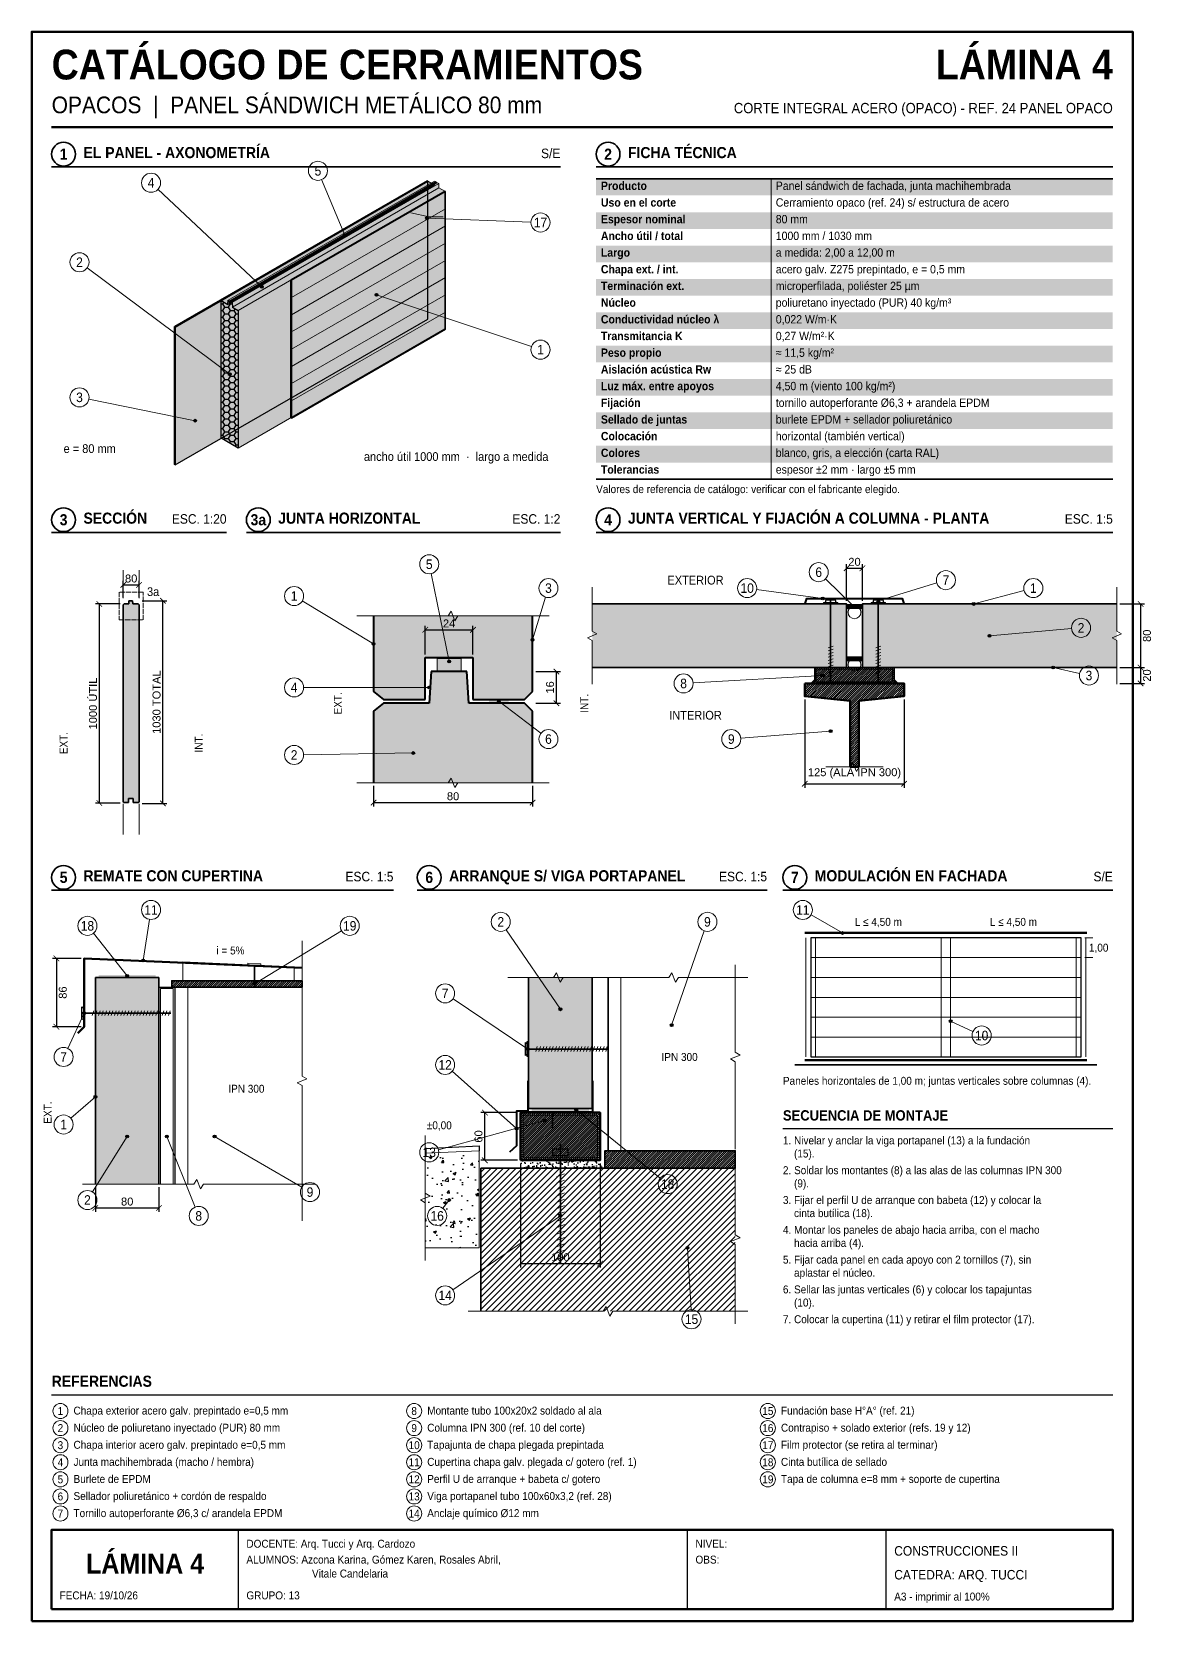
# Model space of a CAD drawing. Header units: millimetres. Extents: x 10 to 292, y 10 to 410.
import ezdxf
from ezdxf.enums import TextEntityAlignment as Align

# ---------------------------------------------------------------- set-up
doc = ezdxf.new("R2010")
doc.units = ezdxf.units.MM
doc.linetypes.add('DASHED', pattern=[1.524, 1.27, -0.254])
for name, color, linetype in [('0-MARCO', 7, 'Continuous'), ('1-ACERO', 7, 'Continuous'), ('1-CHAPA', 7, 'Continuous'), ('1-CONTORNO', 7, 'Continuous'), ('1-HORMIGON', 8, 'Continuous'), ('1-NUCLEO-PUR', 8, 'Continuous'), ('1-OCULTAR', 7, 'Continuous'), ('1-SELLADOS', 250, 'Continuous'), ('1-TORNILLERIA', 7, 'Continuous'), ('1-VISTA', 8, 'Continuous'), ('2-COTAS', 7, 'Continuous'), ('3-REFERENCIAS', 7, 'Continuous'), ('3-TABLAS', 7, 'Continuous'), ('3-TEXTOS', 7, 'Continuous'), ('3-TITULOS', 7, 'Continuous')]:
    doc.layers.add(name, color=color, linetype=linetype)
doc.styles.add('ARIAL', font='arial.ttf')
doc.styles.add('ARIAL-NEGRITA', font='arialbd.ttf')
doc.dimstyles.new('CATALOGO', dxfattribs={"dimtxt": 2, "dimasz": 1.4, "dimexe": 1, "dimexo": 0.8, "dimgap": 0.6, "dimtad": 1, "dimdec": 0, "dimtxsty": 'ARIAL', "dimblk": 'ARCHTICK', "dimcen": 2.5, "dimclrd": 7, "dimclre": 7, "dimclrt": 7, "dimazin": 3, "dimtfac": 1, "dimtmove": 0, "dimatfit": 3})

# ---------------------------------------------------------------- blocks, each defined once
blk = doc.blocks.new('_ARCHTICK')
at = {"color": 0, "linetype": 'BYBLOCK', "const_width": 0.15}
blk.add_lwpolyline([(-0.5, -0.5), (0.5, 0.5)], dxfattribs=at)

msp = doc.modelspace()

# ---------------------------------------------------------------- hatches: boundary and pattern name
at = {"layer": '1-ACERO'}
h = msp.add_hatch(dxfattribs=at)
h.set_pattern_fill('ANSI31', scale=0.12)
h.paths.add_polyline_path([(207, 250), (227, 250), (227, 246), (207, 246)])
h = msp.add_hatch(dxfattribs=at)
h.set_pattern_fill('ANSI31', scale=0.12)
h.paths.add_polyline_path([(204.5, 246), (229.5, 246), (229.5, 242.76), (218.08, 241.6), (218.08, 225), (215.92, 225), (215.92, 241.6), (204.5, 242.76)])
h = msp.add_hatch(color=7, dxfattribs=at)
h.dxf.hatch_style = 1
h.paths.add_polyline_path([(207, 246), (205.8, 246), (207, 247.2)])
h = msp.add_hatch(color=7, dxfattribs=at)
h.dxf.hatch_style = 1
h.paths.add_polyline_path([(227, 246), (228.2, 246), (227, 247.2)])
h = msp.add_hatch(dxfattribs=at)
h.set_pattern_fill('ANSI31', scale=0.12)
h.paths.add_polyline_path([(45.2, 169.6), (78, 169.6), (78, 171.2), (45.2, 171.2)])
h = msp.add_hatch(dxfattribs=at)
h.set_pattern_fill('ANSI31', scale=0.12)
h.paths.add_polyline_path([(133, 126), (153, 126), (153, 138), (133, 138)])
h = msp.add_hatch(dxfattribs=at)
h.set_pattern_fill('ANSI31', scale=0.12)
h.paths.add_polyline_path([(154.2, 124), (187, 124), (187, 128.4), (154.2, 128.4)])
at = {"layer": '1-HORMIGON'}
h = msp.add_hatch(dxfattribs=at)
h.set_pattern_fill('AR-CONC', color=8, scale=0.04)
h.paths.add_polyline_path([(109, 104), (122.6, 104), (122.6, 128.4), (109, 127.8)])
h = msp.add_hatch(dxfattribs=at)
h.set_pattern_fill('ANSI31', color=8, scale=0.35)
h.paths.add_polyline_path([(123, 124), (187, 124), (187, 88), (123, 88)])
h = msp.add_hatch(dxfattribs=at)
h.set_pattern_fill('AR-SAND', color=8, scale=0.03)
h.paths.add_polyline_path([(132.6, 124), (153.4, 124), (153.4, 126), (132.6, 126)])
at = {"layer": '1-NUCLEO-PUR'}
h = msp.add_hatch(dxfattribs=at)
h.set_pattern_fill('HONEY', color=8, scale=0.3)
h.paths.add_polyline_path([(61.929, 305.233), (57.657, 307.7), (57.657, 342.367), (59.331, 341.4), (59.389, 342.433), (60.428, 341.833), (60.486, 340.733), (61.929, 339.9)])
h = msp.add_hatch(dxfattribs=at)
h.set_pattern_fill('HONEY', color=8, scale=0.16)
h.paths.add_polyline_path([(33, 216.2), (33.25, 216), (34.3, 216), (34.3, 217.05), (35.5, 217.05), (35.5, 216), (36.8, 216), (37, 216.2), (37, 265.8), (36.8, 266), (35.4, 266), (35.35, 266.8), (34.45, 266.8), (34.4, 266), (33.25, 266), (33, 265.8)])
h = msp.add_hatch(dxfattribs=at)
h.set_pattern_fill('HONEY', color=8, scale=0.11)
h.paths.add_polyline_path([(151, 266), (215, 266), (215, 250), (151, 250)])
h = msp.add_hatch(dxfattribs=at)
h.set_pattern_fill('HONEY', color=8, scale=0.11)
h.paths.add_polyline_path([(219, 266), (283, 266), (283, 250), (219, 250)])
h = msp.add_hatch(dxfattribs=at)
h.set_pattern_fill('HONEY', color=8, scale=0.13)
h.paths.add_polyline_path([(96, 244), (98.5, 242), (109, 242), (109, 252.5), (121, 252.5), (121, 242), (134, 242), (136, 244), (136, 263), (96, 263)])
h = msp.add_hatch(dxfattribs=at)
h.set_pattern_fill('HONEY', color=8, scale=0.13)
h.paths.add_polyline_path([(96, 221), (136, 221), (136, 239), (134, 241), (120, 241), (119.5, 249), (110.5, 249), (110, 241), (98.5, 241), (96, 239)])
h = msp.add_hatch(dxfattribs=at)
h.set_pattern_fill('HONEY', color=8, scale=0.11)
h.paths.add_polyline_path([(26, 120), (42, 120), (42, 172), (26, 172)])
h = msp.add_hatch(dxfattribs=at)
h.set_pattern_fill('HONEY', color=8, scale=0.11)
h.paths.add_polyline_path([(135, 139), (151, 139), (151, 172), (135, 172)])
at = {"layer": '1-OCULTAR', "true_color": 0xffffff}
h = msp.add_hatch(color=7, dxfattribs=at)
h.dxf.hatch_style = 1
h.paths.add_polyline_path([(45.936, 335.8), (46.11, 335.7), (109.618, 372.367), (109.445, 372.467)])
h = msp.add_hatch(color=7, dxfattribs=at)
h.dxf.hatch_style = 1
h.paths.add_polyline_path([(46.11, 335.7), (46.11, 301.033), (109.618, 337.7), (109.618, 372.367)])
at = {"layer": '1-OCULTAR', "true_color": 0xfafafa}
h = msp.add_hatch(color=7, dxfattribs=at)
h.dxf.hatch_style = 1
h.paths.add_polyline_path([(57.657, 342.367), (59.331, 341.4), (111.292, 371.4), (109.618, 372.367)])
h = msp.add_hatch(color=7, dxfattribs=at)
h.dxf.hatch_style = 1
h.paths.add_polyline_path([(59.389, 342.433), (60.428, 341.833), (112.389, 371.833), (111.35, 372.433)])
h = msp.add_hatch(color=7, dxfattribs=at)
h.dxf.hatch_style = 1
h.paths.add_polyline_path([(60.428, 341.833), (60.486, 340.733), (112.447, 370.733), (112.389, 371.833)])
h = msp.add_hatch(color=7, dxfattribs=at)
h.dxf.hatch_style = 1
h.paths.add_polyline_path([(60.486, 340.733), (61.929, 339.9), (113.89, 369.9), (112.447, 370.733)])
h = msp.add_hatch(color=7, dxfattribs=at)
h.dxf.hatch_style = 1
h.paths.add_polyline_path([(61.929, 339.9), (61.929, 305.233), (113.89, 335.233), (113.89, 369.9)])
at = {"layer": '1-OCULTAR', "true_color": 0xe1e1e1}
h = msp.add_hatch(color=7, dxfattribs=at)
h.dxf.hatch_style = 1
h.paths.add_polyline_path([(75.208, 347.567), (75.381, 347.467), (114.064, 369.8), (113.89, 369.9)])
h = msp.add_hatch(color=7, dxfattribs=at)
h.dxf.hatch_style = 1
h.paths.add_polyline_path([(75.381, 347.467), (75.381, 312.8), (114.064, 335.133), (114.064, 369.8)])
h = msp.add_hatch(color=7, dxfattribs=at)
h.dxf.hatch_style = 1
h.paths.add_polyline_path([(75.381, 312.8), (75.208, 312.9), (75.208, 347.567), (75.381, 347.467)])
at = {"layer": '1-OCULTAR', "true_color": 0xfafafa}
h = msp.add_hatch(color=7, dxfattribs=at)
h.dxf.hatch_style = 1
h.paths.add_polyline_path([(61.929, 305.233), (57.657, 307.7), (57.657, 342.367), (59.331, 341.4), (59.389, 342.433), (60.428, 341.833), (60.486, 340.733), (61.929, 339.9)])
at = {"layer": '1-OCULTAR', "true_color": 0xffffff}
h = msp.add_hatch(color=7, dxfattribs=at)
h.dxf.hatch_style = 1
h.paths.add_polyline_path([(46.11, 301.033), (45.936, 301.133), (45.936, 335.8), (46.11, 335.7)])
h = msp.add_hatch(color=7, dxfattribs=at)
h.dxf.hatch_style = 1
h.paths.add_polyline_path([(207.4, 249.6), (226.6, 249.6), (226.6, 246.4), (207.4, 246.4)])
h = msp.add_hatch(color=7, dxfattribs=at)
h.dxf.hatch_style = 1
h.paths.add_polyline_path([(133.64, 126.64), (152.36, 126.64), (152.36, 137.36), (133.64, 137.36)])
at = {"layer": '1-SELLADOS'}
h = msp.add_hatch(color=250, dxfattribs=at)
h.dxf.hatch_style = 1
h.paths.add_polyline_path([(215, 266), (219, 266), (219, 264.74), (215, 264.74)])
h = msp.add_hatch(color=250, dxfattribs=at)
h.dxf.hatch_style = 1
h.paths.add_polyline_path([(112, 249), (118, 249), (118, 252.25), (112, 252.25)])
h = msp.add_hatch(color=250, dxfattribs=at)
h.dxf.hatch_style = 1
h.paths.add_polyline_path([(215, 252.8), (219, 252.8), (219, 251.54), (215, 251.54)])
h = msp.add_hatch(color=250, dxfattribs=at)
h.dxf.hatch_style = 1
h.paths.add_polyline_path([(125, 241), (130, 241), (130, 242), (125, 242)])
h = msp.add_hatch(color=250, dxfattribs=at)
h.dxf.hatch_style = 1
h.paths.add_polyline_path([(26.8, 172), (41.2, 172), (41.2, 172.6), (26.8, 172.6)])
h = msp.add_hatch(color=250, dxfattribs=at)
h.dxf.hatch_style = 1
h.paths.add_polyline_path([(135.8, 138.4), (150.2, 138.4), (150.2, 139), (135.8, 139)])
at = {"layer": '3-REFERENCIAS'}
h = msp.add_hatch(color=256, dxfattribs=at)
h.dxf.hatch_style = 1
edge = h.paths.add_edge_path()
edge.add_arc((109.445, 363.133), 0.35, 0, 360)
h = msp.add_hatch(color=256, dxfattribs=at)
h.dxf.hatch_style = 1
edge = h.paths.add_edge_path()
edge.add_arc((88.776, 358.8), 0.35, 0, 360)
h = msp.add_hatch(color=256, dxfattribs=at)
h.dxf.hatch_style = 1
edge = h.paths.add_edge_path()
edge.add_arc((67.876, 345.8), 0.35, 0, 360)
h = msp.add_hatch(color=256, dxfattribs=at)
h.dxf.hatch_style = 1
edge = h.paths.add_edge_path()
edge.add_arc((96.743, 343.8), 0.35, 0, 360)
h = msp.add_hatch(color=256, dxfattribs=at)
h.dxf.hatch_style = 1
edge = h.paths.add_edge_path()
edge.add_arc((59.793, 323.8), 0.35, 0, 360)
h = msp.add_hatch(color=256, dxfattribs=at)
h.dxf.hatch_style = 1
edge = h.paths.add_edge_path()
edge.add_arc((51.132, 312.133), 0.35, 0, 360)
h = msp.add_hatch(color=256, dxfattribs=at)
h.dxf.hatch_style = 1
edge = h.paths.add_edge_path()
edge.add_arc((209, 267.4), 0.35, 0, 360)
h = msp.add_hatch(color=256, dxfattribs=at)
h.dxf.hatch_style = 1
edge = h.paths.add_edge_path()
edge.add_arc((217, 265.2), 0.35, 0, 360)
h = msp.add_hatch(color=256, dxfattribs=at)
h.dxf.hatch_style = 1
edge = h.paths.add_edge_path()
edge.add_arc((223, 266.8), 0.35, 0, 360)
h = msp.add_hatch(color=256, dxfattribs=at)
h.dxf.hatch_style = 1
edge = h.paths.add_edge_path()
edge.add_arc((247, 266), 0.35, 0, 360)
h = msp.add_hatch(color=256, dxfattribs=at)
h.dxf.hatch_style = 1
edge = h.paths.add_edge_path()
edge.add_arc((96, 256), 0.35, 0, 360)
h = msp.add_hatch(color=256, dxfattribs=at)
h.dxf.hatch_style = 1
edge = h.paths.add_edge_path()
edge.add_arc((136, 257), 0.35, 0, 360)
h = msp.add_hatch(color=256, dxfattribs=at)
h.dxf.hatch_style = 1
edge = h.paths.add_edge_path()
edge.add_arc((251, 258), 0.35, 0, 360)
h = msp.add_hatch(color=256, dxfattribs=at)
h.dxf.hatch_style = 1
edge = h.paths.add_edge_path()
edge.add_arc((115, 251.5), 0.35, 0, 360)
h = msp.add_hatch(color=256, dxfattribs=at)
h.dxf.hatch_style = 1
edge = h.paths.add_edge_path()
edge.add_arc((209, 248), 0.35, 0, 360)
h = msp.add_hatch(color=256, dxfattribs=at)
h.dxf.hatch_style = 1
edge = h.paths.add_edge_path()
edge.add_arc((267, 250), 0.35, 0, 360)
h = msp.add_hatch(color=256, dxfattribs=at)
h.dxf.hatch_style = 1
edge = h.paths.add_edge_path()
edge.add_arc((110, 245), 0.35, 0, 360)
h = msp.add_hatch(color=256, dxfattribs=at)
h.dxf.hatch_style = 1
edge = h.paths.add_edge_path()
edge.add_arc((127.5, 241.5), 0.35, 0, 360)
h = msp.add_hatch(color=256, dxfattribs=at)
h.dxf.hatch_style = 1
edge = h.paths.add_edge_path()
edge.add_arc((211, 234), 0.35, 0, 360)
h = msp.add_hatch(color=256, dxfattribs=at)
h.dxf.hatch_style = 1
edge = h.paths.add_edge_path()
edge.add_arc((106, 228.5), 0.35, 0, 360)
h = msp.add_hatch(color=256, dxfattribs=at)
h.dxf.hatch_style = 1
edge = h.paths.add_edge_path()
edge.add_arc((214, 183.2), 0.35, 0, 360)
h = msp.add_hatch(color=256, dxfattribs=at)
h.dxf.hatch_style = 1
edge = h.paths.add_edge_path()
edge.add_arc((38, 176.3), 0.35, 0, 360)
h = msp.add_hatch(color=256, dxfattribs=at)
h.dxf.hatch_style = 1
edge = h.paths.add_edge_path()
edge.add_arc((34, 172.4), 0.35, 0, 360)
h = msp.add_hatch(color=256, dxfattribs=at)
h.dxf.hatch_style = 1
edge = h.paths.add_edge_path()
edge.add_arc((66, 170.4), 0.35, 0, 360)
h = msp.add_hatch(color=256, dxfattribs=at)
h.dxf.hatch_style = 1
edge = h.paths.add_edge_path()
edge.add_arc((143, 164), 0.35, 0, 360)
h = msp.add_hatch(color=256, dxfattribs=at)
h.dxf.hatch_style = 1
edge = h.paths.add_edge_path()
edge.add_arc((23.2, 163), 0.35, 0, 360)
h = msp.add_hatch(color=256, dxfattribs=at)
h.dxf.hatch_style = 1
edge = h.paths.add_edge_path()
edge.add_arc((171, 160), 0.35, 0, 360)
h = msp.add_hatch(color=256, dxfattribs=at)
h.dxf.hatch_style = 1
edge = h.paths.add_edge_path()
edge.add_arc((241.2, 161), 0.35, 0, 360)
h = msp.add_hatch(color=256, dxfattribs=at)
h.dxf.hatch_style = 1
edge = h.paths.add_edge_path()
edge.add_arc((134.8, 154), 0.35, 0, 360)
h = msp.add_hatch(color=256, dxfattribs=at)
h.dxf.hatch_style = 1
edge = h.paths.add_edge_path()
edge.add_arc((26, 142), 0.35, 0, 360)
h = msp.add_hatch(color=256, dxfattribs=at)
h.dxf.hatch_style = 1
edge = h.paths.add_edge_path()
edge.add_arc((139, 136), 0.35, 0, 360)
h = msp.add_hatch(color=256, dxfattribs=at)
h.dxf.hatch_style = 1
edge = h.paths.add_edge_path()
edge.add_arc((147, 138.7), 0.35, 0, 360)
h = msp.add_hatch(color=256, dxfattribs=at)
h.dxf.hatch_style = 1
edge = h.paths.add_edge_path()
edge.add_arc((34, 132), 0.35, 0, 360)
h = msp.add_hatch(color=256, dxfattribs=at)
h.dxf.hatch_style = 1
edge = h.paths.add_edge_path()
edge.add_arc((44, 132), 0.35, 0, 360)
h = msp.add_hatch(color=256, dxfattribs=at)
h.dxf.hatch_style = 1
edge = h.paths.add_edge_path()
edge.add_arc((56, 132), 0.35, 0, 360)
h = msp.add_hatch(color=256, dxfattribs=at)
h.dxf.hatch_style = 1
edge = h.paths.add_edge_path()
edge.add_arc((132, 134), 0.35, 0, 360)
h = msp.add_hatch(color=256, dxfattribs=at)
h.dxf.hatch_style = 1
edge = h.paths.add_edge_path()
edge.add_arc((115, 116), 0.35, 0, 360)
h = msp.add_hatch(color=256, dxfattribs=at)
h.dxf.hatch_style = 1
edge = h.paths.add_edge_path()
edge.add_arc((143, 112), 0.35, 0, 360)
h = msp.add_hatch(color=256, dxfattribs=at)
h.dxf.hatch_style = 1
edge = h.paths.add_edge_path()
edge.add_arc((175, 104), 0.35, 0, 360)
at = {"layer": '3-TABLAS', "true_color": 0xeeeeee}
h = msp.add_hatch(color=254, dxfattribs=at)
h.dxf.hatch_style = 1
h.paths.add_polyline_path([(152, 368.8), (282, 368.8), (282, 373), (152, 373)])
h = msp.add_hatch(color=254, dxfattribs=at)
h.dxf.hatch_style = 1
h.paths.add_polyline_path([(152, 360.4), (282, 360.4), (282, 364.6), (152, 364.6)])
h = msp.add_hatch(color=254, dxfattribs=at)
h.dxf.hatch_style = 1
h.paths.add_polyline_path([(152, 352), (282, 352), (282, 356.2), (152, 356.2)])
h = msp.add_hatch(color=254, dxfattribs=at)
h.dxf.hatch_style = 1
h.paths.add_polyline_path([(152, 343.6), (282, 343.6), (282, 347.8), (152, 347.8)])
h = msp.add_hatch(color=254, dxfattribs=at)
h.dxf.hatch_style = 1
h.paths.add_polyline_path([(152, 335.2), (282, 335.2), (282, 339.4), (152, 339.4)])
h = msp.add_hatch(color=254, dxfattribs=at)
h.dxf.hatch_style = 1
h.paths.add_polyline_path([(152, 326.8), (282, 326.8), (282, 331), (152, 331)])
h = msp.add_hatch(color=254, dxfattribs=at)
h.dxf.hatch_style = 1
h.paths.add_polyline_path([(152, 318.4), (282, 318.4), (282, 322.6), (152, 322.6)])
h = msp.add_hatch(color=254, dxfattribs=at)
h.dxf.hatch_style = 1
h.paths.add_polyline_path([(152, 310), (282, 310), (282, 314.2), (152, 314.2)])
h = msp.add_hatch(color=254, dxfattribs=at)
h.dxf.hatch_style = 1
h.paths.add_polyline_path([(152, 301.6), (282, 301.6), (282, 305.8), (152, 305.8)])

# ---------------------------------------------------------------- linework, layer by layer
at = {"layer": '0-MARCO', "lineweight": 50}
for points in [[(10, 10), (287, 10), (287, 410), (10, 410)], [(15, 13), (282, 13), (282, 33), (15, 33)]]:
    msp.add_lwpolyline(points, close=True, dxfattribs=at)
at = {"layer": '0-MARCO', "lineweight": 25}
for points in [[(62, 13), (62, 33)], [(175, 13), (175, 33)], [(225, 13), (225, 33)]]:
    msp.add_lwpolyline(points, dxfattribs=at)
at = {"layer": '1-ACERO', "lineweight": 35}
for points in [[(207, 250), (227, 250), (227, 246), (207, 246)], [(45.2, 169.6), (78, 169.6), (78, 171.2), (45.2, 171.2)], [(154.2, 124), (187, 124), (187, 128.4), (154.2, 128.4)]]:
    msp.add_lwpolyline(points, close=True, dxfattribs=at)
at = {"layer": '1-ACERO', "lineweight": 18}
for points in [[(207.4, 249.6), (226.6, 249.6), (226.6, 246.4), (207.4, 246.4)], [(133.64, 126.64), (152.36, 126.64), (152.36, 137.36), (133.64, 137.36)]]:
    msp.add_lwpolyline(points, close=True, dxfattribs=at)
at = {"layer": '1-ACERO', "lineweight": 50}
for points in [[(204.5, 246), (229.5, 246), (229.5, 242.76), (218.08, 241.6), (218.08, 225), (215.92, 225), (215.92, 241.6), (204.5, 242.76)], [(133, 126), (153, 126), (153, 138), (133, 138)]]:
    msp.add_lwpolyline(points, close=True, dxfattribs=at)
at = {"layer": '1-ACERO', "lineweight": 35}
for points in [[(155, 128.4), (155, 172)], [(46, 169.6), (78, 169.6)]]:
    msp.add_lwpolyline(points, dxfattribs=at)
at = {"layer": '1-ACERO', "lineweight": 25}
msp.add_lwpolyline([(42, 120), (42, 169.6), (46, 169.6), (46, 120)], dxfattribs=at)
at = {"layer": '1-CHAPA', "lineweight": 25}
for points in [[(45.936, 335.8), (46.11, 335.7), (109.618, 372.367), (109.445, 372.467)], [(46.11, 335.7), (46.11, 301.033), (109.618, 337.7), (109.618, 372.367)], [(75.208, 347.567), (75.381, 347.467), (114.064, 369.8), (113.89, 369.9)], [(75.381, 347.467), (75.381, 312.8), (114.064, 335.133), (114.064, 369.8)], [(75.381, 312.8), (75.208, 312.9), (75.208, 347.567), (75.381, 347.467)], [(46.11, 301.033), (45.936, 301.133), (45.936, 335.8), (46.11, 335.7)]]:
    msp.add_lwpolyline(points, close=True, dxfattribs=at)
at = {"layer": '1-CHAPA', "lineweight": 35}
for points in [[(33.25, 266), (33, 265.8)], [(33, 265.8), (33, 216.2)], [(34.4, 266), (33.25, 266)], [(34.45, 266.8), (34.4, 266)], [(35.35, 266.8), (34.45, 266.8)], [(35.4, 266), (35.35, 266.8)], [(36.8, 266), (35.4, 266)], [(37, 265.8), (36.8, 266)], [(37, 216.2), (37, 265.8)], [(151, 266), (215, 266), (215, 250), (151, 250)], [(283, 266), (219, 266), (219, 250), (283, 250)], [(33, 216.2), (33.25, 216)], [(33.25, 216), (34.3, 216)], [(34.3, 216), (34.3, 217.05)], [(34.3, 217.05), (35.5, 217.05)], [(35.5, 217.05), (35.5, 216)], [(35.5, 216), (36.8, 216)], [(36.8, 216), (37, 216.2)], [(42, 172), (26, 172)], [(26, 172), (26, 120)], [(42, 120), (42, 172)], [(135, 172), (135, 139)], [(151, 139), (151, 172)], [(135, 139), (151, 139)]]:
    msp.add_lwpolyline(points, dxfattribs=at)
at = {"layer": '1-CHAPA', "lineweight": 40}
for points in [[(204.6, 266.1), (205, 267.4), (229, 267.4), (229.4, 266.1)], [(96, 263), (96, 244)], [(136, 244), (136, 263)], [(109, 242), (109, 252.5)], [(109, 252.5), (121, 252.5)], [(121, 252.5), (121, 242)], [(110.5, 249), (110, 241)], [(119.5, 249), (110.5, 249)], [(120, 241), (119.5, 249)], [(96, 244), (98.5, 242)], [(134, 242), (136, 244)], [(98.5, 241), (96, 239)], [(98.5, 242), (109, 242)], [(110, 241), (98.5, 241)], [(134, 241), (120, 241)], [(121, 242), (134, 242)], [(136, 239), (134, 241)], [(96, 239), (96, 221)], [(136, 221), (136, 239)], [(134.8, 146), (134.8, 138.2), (151.2, 138.2), (151.2, 146)], [(134.8, 138.4), (132, 138.4), (132, 129.6), (130.2, 128)]]:
    msp.add_lwpolyline(points, dxfattribs=at)
at = {"layer": '1-CHAPA', "lineweight": 50}
for points in [[(204.5, 183.2), (275.5, 183.2)], [(21.6, 158), (23.2, 159.6), (23.2, 176.8), (78, 174.4)], [(204.5, 151.2), (275.5, 151.2)]]:
    msp.add_lwpolyline(points, dxfattribs=at)
at = {"layer": '1-CHAPA', "lineweight": 18}
for points in [[(204.8, 152), (204.8, 182)], [(207.2, 152), (207.2, 182)], [(238.8, 152), (238.8, 182)], [(241.2, 152), (241.2, 182)], [(272.8, 152), (272.8, 182)], [(275.2, 152), (275.2, 182)]]:
    msp.add_lwpolyline(points, dxfattribs=at)
at = {"layer": '1-CONTORNO', "lineweight": 18}
for points in [[(57.657, 342.367), (59.331, 341.4), (111.292, 371.4), (109.618, 372.367)], [(59.389, 342.433), (60.428, 341.833), (112.389, 371.833), (111.35, 372.433)], [(60.428, 341.833), (60.486, 340.733), (112.447, 370.733), (112.389, 371.833)], [(60.486, 340.733), (61.929, 339.9), (113.89, 369.9), (112.447, 370.733)], [(61.929, 339.9), (61.929, 305.233), (113.89, 335.233), (113.89, 369.9)]]:
    msp.add_lwpolyline(points, close=True, dxfattribs=at)
at = {"layer": '1-CONTORNO', "lineweight": 25}
for points in [[(61.929, 305.233), (57.657, 307.7), (57.657, 342.367), (59.331, 341.4), (59.389, 342.433), (60.428, 341.833), (60.486, 340.733), (61.929, 339.9)], [(61.929, 305.233), (57.657, 307.7), (57.657, 342.367), (59.331, 341.4), (59.389, 342.433), (60.428, 341.833), (60.486, 340.733), (61.929, 339.9)], [(206, 152), (274, 152), (274, 182), (206, 182)]]:
    msp.add_lwpolyline(points, close=True, dxfattribs=at)
at = {"layer": '1-CONTORNO', "lineweight": 13}
for points in [[(151, 270.2), (151, 259.2), (152.2, 258.48), (149.8, 257.52), (151, 256.8), (151, 245.8)], [(283, 270.2), (283, 259.2), (284.2, 258.48), (281.8, 257.52), (283, 256.8), (283, 245.8)], [(91.8, 263), (114.8, 263), (115.52, 264.2), (116.48, 261.8), (117.2, 263), (140.2, 263)], [(209.8, 225), (215.8, 225), (216.52, 226.2), (217.48, 223.8), (218.2, 225), (224.2, 225)], [(91.8, 221), (114.8, 221), (115.52, 222.2), (116.48, 219.8), (117.2, 221), (140.2, 221)], [(78, 110.8), (78, 144.8), (76.8, 145.52), (79.2, 146.48), (78, 147.2), (78, 181.2)], [(206, 177), (274, 177)], [(129.8, 172), (141.3, 172), (142.02, 173.2), (142.98, 170.8), (143.7, 172), (155.2, 172)], [(152.8, 172), (170.3, 172), (171.02, 173.2), (171.98, 170.8), (172.7, 172), (190.2, 172)], [(187, 128.8), (187, 150.8), (185.8, 151.52), (188.2, 152.48), (187, 153.2), (187, 175.2)], [(206, 172), (274, 172)], [(206, 167), (274, 167)], [(206, 162), (274, 162)], [(206, 157), (274, 157)], [(109, 132.2), (109, 117.7), (110.2, 116.98), (107.8, 116.02), (109, 115.3), (109, 100.8)], [(187, 84.8), (187, 104.8), (185.8, 105.52), (188.2, 106.48), (187, 107.2), (187, 127.2)], [(22.8, 120), (50.8, 120), (51.52, 121.2), (52.48, 118.8), (53.2, 120), (81.2, 120)], [(119.8, 88), (153.8, 88), (154.52, 89.2), (155.48, 86.8), (156.2, 88), (190.2, 88)]]:
    msp.add_lwpolyline(points, dxfattribs=at)
for points in [[(33, 216.2), (33.25, 216), (34.3, 216), (34.3, 217.05), (35.5, 217.05), (35.5, 216), (36.8, 216), (37, 216.2), (37, 265.8), (36.8, 266), (35.4, 266), (35.35, 266.8), (34.45, 266.8), (34.4, 266), (33.25, 266), (33, 265.8)], [(96, 244), (98.5, 242), (109, 242), (109, 252.5), (121, 252.5), (121, 242), (134, 242), (136, 244), (136, 263), (96, 263)], [(96, 221), (136, 221), (136, 239), (134, 241), (120, 241), (119.5, 249), (110.5, 249), (110, 241), (98.5, 241), (96, 239)], [(26, 120), (42, 120), (42, 172), (26, 172)], [(135, 139), (151, 139), (151, 172), (135, 172)]]:
    msp.add_lwpolyline(points, close=True, dxfattribs=at)
at = {"layer": '1-CONTORNO', "lineweight": 35}
msp.add_lwpolyline([(202, 150), (278, 150)], dxfattribs=at)
at = {"layer": '1-CONTORNO', "lineweight": 25}
msp.add_lwpolyline([(109, 129), (122.6, 129.6), (122.6, 128.4)], dxfattribs=at)
at = {"layer": '1-HORMIGON', "lineweight": 18}
msp.add_lwpolyline([(109, 104), (122.6, 104), (122.6, 128.4), (109, 127.8)], close=True, dxfattribs=at)
at = {"layer": '1-HORMIGON', "lineweight": 35}
msp.add_lwpolyline([(123, 88), (123, 124), (187, 124)], dxfattribs=at)
at = {"layer": '1-SELLADOS', "lineweight": 50}
msp.add_lwpolyline([(59.908, 342.133), (111.87, 372.133)], dxfattribs=at)
at = {"layer": '1-SELLADOS', "lineweight": 18}
for points in [[(209.2, 266.2), (212.8, 266.2), (212.8, 266.4), (209.2, 266.4)], [(221.2, 266.2), (224.8, 266.2), (224.8, 266.4), (221.2, 266.4)], [(112, 249), (118, 249), (118, 252.25), (112, 252.25)], [(64.4, 175.6), (67.6, 175.48), (67.6, 175.08), (64.4, 175.2)]]:
    msp.add_lwpolyline(points, close=True, dxfattribs=at)
at = {"layer": '1-SELLADOS', "lineweight": 25}
for points in [[(23, 161.2), (23.2, 161.2), (23.2, 164.8), (23, 164.8)], [(134.6, 152.2), (134.8, 152.2), (134.8, 155.8), (134.6, 155.8)]]:
    msp.add_lwpolyline(points, close=True, dxfattribs=at)
at = {"layer": '1-SELLADOS', "lineweight": 18}
for centre in [(217, 263.9), (217, 250.7)]:
    msp.add_circle(centre, 1.6, dxfattribs=at)
at = {"layer": '1-TORNILLERIA', "lineweight": 25}
for points in [[(209.6, 266.4), (212.4, 266.4), (212.2, 267), (209.8, 267)], [(221.6, 266.4), (224.4, 266.4), (224.2, 267), (221.8, 267)], [(22.6, 161.4), (22.6, 164.6), (23, 164.4), (23, 161.6)], [(134.2, 152.4), (134.2, 155.6), (134.6, 155.4), (134.6, 152.6)], [(141, 127.2), (145, 127.2), (145, 128.8), (141, 128.8)]]:
    msp.add_lwpolyline(points, close=True, dxfattribs=at)
at = {"layer": '1-TORNILLERIA', "lineweight": 35}
for points in [[(211, 267), (211, 246.4)], [(223, 267), (223, 246.4)], [(66, 174.9), (66, 169.6)], [(23.2, 163), (45, 163)], [(134.8, 154), (155, 154)], [(141, 138.2), (141, 134)], [(143, 100), (143, 130)]]:
    msp.add_lwpolyline(points, dxfattribs=at)
at = {"layer": '1-TORNILLERIA', "lineweight": 9}
for points in [[(210.4, 255), (211.6, 255.4)], [(210.4, 254.2), (211.6, 254.6)], [(210.4, 253.4), (211.6, 253.8)], [(210.4, 252.6), (211.6, 253)], [(210.4, 251.8), (211.6, 252.2)], [(222.4, 255), (223.6, 255.4)], [(222.4, 254.2), (223.6, 254.6)], [(222.4, 253.4), (223.6, 253.8)], [(222.4, 252.6), (223.6, 253)], [(222.4, 251.8), (223.6, 252.2)], [(210.4, 251), (211.6, 251.4)], [(210.4, 250.2), (211.6, 250.6)], [(210.4, 249.4), (211.6, 249.8)], [(210.4, 248.6), (211.6, 249)], [(210.4, 247.8), (211.6, 248.2)], [(222.4, 251), (223.6, 251.4)], [(222.4, 250.2), (223.6, 250.6)], [(222.4, 249.4), (223.6, 249.8)], [(222.4, 248.6), (223.6, 249)], [(222.4, 247.8), (223.6, 248.2)], [(25.2, 162.4), (25.6, 163.6)], [(26, 162.4), (26.4, 163.6)], [(26.8, 162.4), (27.2, 163.6)], [(27.6, 162.4), (28, 163.6)], [(28.4, 162.4), (28.8, 163.6)], [(29.2, 162.4), (29.6, 163.6)], [(30, 162.4), (30.4, 163.6)], [(30.8, 162.4), (31.2, 163.6)], [(31.6, 162.4), (32, 163.6)], [(32.4, 162.4), (32.8, 163.6)], [(33.2, 162.4), (33.6, 163.6)], [(34, 162.4), (34.4, 163.6)], [(34.8, 162.4), (35.2, 163.6)], [(35.6, 162.4), (36, 163.6)], [(36.4, 162.4), (36.8, 163.6)], [(37.2, 162.4), (37.6, 163.6)], [(38, 162.4), (38.4, 163.6)], [(38.8, 162.4), (39.2, 163.6)], [(39.6, 162.4), (40, 163.6)], [(40.4, 162.4), (40.8, 163.6)], [(41.2, 162.4), (41.6, 163.6)], [(42, 162.4), (42.4, 163.6)], [(42.8, 162.4), (43.2, 163.6)], [(43.6, 162.4), (44, 163.6)], [(44.4, 162.4), (44.8, 163.6)], [(136.8, 153.4), (137.2, 154.6)], [(137.6, 153.4), (138, 154.6)], [(138.4, 153.4), (138.8, 154.6)], [(139.2, 153.4), (139.6, 154.6)], [(140, 153.4), (140.4, 154.6)], [(140.8, 153.4), (141.2, 154.6)], [(141.6, 153.4), (142, 154.6)], [(142.4, 153.4), (142.8, 154.6)], [(143.2, 153.4), (143.6, 154.6)], [(144, 153.4), (144.4, 154.6)], [(144.8, 153.4), (145.2, 154.6)], [(145.6, 153.4), (146, 154.6)], [(146.4, 153.4), (146.8, 154.6)], [(147.2, 153.4), (147.6, 154.6)], [(148, 153.4), (148.4, 154.6)], [(148.8, 153.4), (149.2, 154.6)], [(149.6, 153.4), (150, 154.6)], [(150.4, 153.4), (150.8, 154.6)], [(151.2, 153.4), (151.6, 154.6)], [(152, 153.4), (152.4, 154.6)], [(152.8, 153.4), (153.2, 154.6)], [(153.6, 153.4), (154, 154.6)], [(154.4, 153.4), (154.8, 154.6)], [(142, 121.8), (144, 122.6)], [(142, 120.2), (144, 121)], [(142, 118.6), (144, 119.4)], [(142, 117), (144, 117.8)], [(142, 115.4), (144, 116.2)], [(142, 113.8), (144, 114.6)], [(142, 112.2), (144, 113)], [(142, 110.6), (144, 111.4)], [(142, 109), (144, 109.8)], [(142, 107.4), (144, 108.2)], [(142, 105.8), (144, 106.6)], [(142, 104.2), (144, 105)], [(142, 102.6), (144, 103.4)], [(142, 101), (144, 101.8)]]:
    msp.add_lwpolyline(points, dxfattribs=at)
at = {"layer": '1-VISTA', "lineweight": 9}
for points in [[(75.381, 343.133), (114.064, 365.467)], [(75.381, 338.8), (114.064, 361.133)], [(75.381, 334.467), (114.064, 356.8)], [(75.381, 330.133), (114.064, 352.467)], [(75.381, 325.8), (114.064, 348.133)], [(75.381, 321.467), (114.064, 343.8)], [(75.381, 317.133), (114.064, 339.467)], [(42.4, 120), (42.4, 169.2), (45.6, 169.2), (45.6, 120)]]:
    msp.add_lwpolyline(points, dxfattribs=at)
at = {"layer": '1-VISTA', "lineweight": 13}
for points in [[(113.486, 363.467), (110.022, 363.467), (105.403, 364.467)], [(33, 274.5), (33, 267.5)], [(37, 274.5), (37, 267.5)], [(215, 262), (215, 254)], [(33, 208), (33, 215.7)], [(37, 208), (37, 215.7)], [(48, 171.2), (48, 175.9), (76, 174.68), (76, 171.2)], [(151, 138.8), (151, 172)], [(158.24, 128.4), (158.24, 172)], [(49.24, 120), (49.24, 169.6)]]:
    msp.add_lwpolyline(points, dxfattribs=at)
at = {"layer": '2-COTAS', "lineweight": 13}
for points in [[(275, 182), (277, 182)], [(275, 177), (277, 177)]]:
    msp.add_lwpolyline(points, dxfattribs=at)
at = {"layer": '3-REFERENCIAS', "lineweight": 13}
for points in [[(82.926, 372.786), (88.776, 358.8)], [(41.749, 370.356), (67.876, 345.8)], [(135.602, 362.095), (109.445, 363.133)], [(23.924, 350.565), (59.793, 323.8)], [(135.724, 330.761), (96.743, 343.8)], [(24.353, 317.526), (51.132, 312.133)], [(110.48, 273.648), (115, 251.5)], [(209.716, 272.322), (217, 265.2)], [(192.378, 269.675), (209, 267.4)], [(237.705, 271.298), (223, 266.8)], [(259.681, 269.382), (247, 266)], [(78.058, 266.765), (96, 256)], [(139.294, 267.706), (136, 257)], [(271.609, 259.792), (251, 258)], [(176.396, 246.137), (209, 248)], [(273.657, 248.521), (267, 250)], [(78.4, 245), (110, 245)], [(138.089, 233.452), (127.5, 241.5)], [(188.392, 232.191), (211, 234)], [(78.4, 228.04), (106, 228.5)], [(39.627, 186.629), (38, 176.3)], [(129.352, 184.017), (143, 164)], [(206.076, 187.796), (214, 183.2)], [(25.492, 183.12), (34, 172.4)], [(87.95, 183.753), (66, 170.4)], [(179.215, 183.732), (171, 160)], [(115.991, 166.66), (134.8, 154)], [(19.026, 154.17), (23.2, 163)], [(246.821, 158.406), (241.2, 161)], [(115.794, 148.406), (132, 134)], [(19.806, 136.58), (26, 142)], [(112.314, 128.638), (139, 136)], [(168.138, 121.514), (147, 138.7)], [(25.272, 118.035), (34, 132)], [(51.109, 114.228), (44, 132)], [(77.927, 119.209), (56, 132)], [(113.44, 113.92), (115, 116)], [(115.976, 93.363), (143, 112)], [(175.867, 88.396), (175, 104)]]:
    msp.add_lwpolyline(points, dxfattribs=at)
at = {"layer": '3-REFERENCIAS', "linetype": 'DASHED', "lineweight": 13}
msp.add_lwpolyline([(32, 262), (38, 262), (38, 269), (32, 269)], close=True, dxfattribs=at)
at = {"layer": '3-REFERENCIAS', "lineweight": 18}
for centre, radius in [((82, 375), 2.4), ((40, 372), 2.4), ((138, 362), 2.4), ((22, 352), 2.4), ((138, 330), 2.4), ((22, 318), 2.4), ((110, 276), 2.4), ((208, 274), 2.4), ((140, 270), 2.4), ((190, 270), 2.4), ((240, 272), 2.4), ((262, 270), 2.4), ((76, 268), 2.4), ((274, 260), 2.4), ((174, 246), 2.4), ((276, 248), 2.4), ((76, 245), 2.4), ((140, 232), 2.4), ((186, 232), 2.4), ((76, 228), 2.4), ((40, 189), 2.4), ((128, 186), 2.4), ((180, 186), 2.4), ((204, 189), 2.4), ((24, 185), 2.4), ((90, 185), 2.4), ((114, 168), 2.4), ((249, 157.4), 2.4), ((18, 152), 2.4), ((114, 150), 2.4), ((18, 135), 2.4), ((110, 128), 2.4), ((80, 118), 2.4), ((170, 120), 2.4), ((24, 116), 2.4), ((52, 112), 2.4), ((112, 112), 2.4), ((114, 92), 2.4), ((176, 86), 2.4), ((17.2, 62.9), 1.9), ((106.2, 62.9), 1.9), ((195.2, 62.9), 1.9), ((17.2, 58.6), 1.9), ((106.2, 58.6), 1.9), ((195.2, 58.6), 1.9), ((17.2, 54.3), 1.9), ((106.2, 54.3), 1.9), ((195.2, 54.3), 1.9), ((17.2, 50), 1.9), ((106.2, 50), 1.9), ((195.2, 50), 1.9), ((17.2, 45.7), 1.9), ((106.2, 45.7), 1.9), ((195.2, 45.7), 1.9), ((17.2, 41.4), 1.9), ((106.2, 41.4), 1.9), ((17.2, 37.1), 1.9), ((106.2, 37.1), 1.9)]:
    msp.add_circle(centre, radius, dxfattribs=at)
at = {"layer": '3-REFERENCIAS'}
for centre in [(109.445, 363.133), (88.776, 358.8), (67.876, 345.8), (96.743, 343.8), (59.793, 323.8), (51.132, 312.133), (209, 267.4), (217, 265.2), (223, 266.8), (247, 266), (96, 256), (136, 257), (251, 258), (115, 251.5), (209, 248), (267, 250), (110, 245), (127.5, 241.5), (211, 234), (106, 228.5), (214, 183.2), (38, 176.3), (34, 172.4), (66, 170.4), (143, 164), (23.2, 163), (171, 160), (241.2, 161), (134.8, 154), (26, 142), (139, 136), (147, 138.7), (34, 132), (44, 132), (56, 132), (132, 134), (115, 116), (143, 112), (175, 104)]:
    msp.add_circle(centre, 0.35, dxfattribs=at)
at = {"layer": '3-TABLAS', "lineweight": 35}
for points in [[(152, 373), (282, 373)], [(152, 297.4), (282, 297.4)]]:
    msp.add_lwpolyline(points, dxfattribs=at)
at = {"layer": '3-TABLAS', "lineweight": 13}
msp.add_lwpolyline([(196, 373), (196, 297.4)], dxfattribs=at)
at = {"layer": '3-TITULOS', "lineweight": 70}
msp.add_lwpolyline([(15, 386), (282, 386)], dxfattribs=at)
at = {"layer": '3-TITULOS', "lineweight": 35}
for points in [[(15, 376), (143, 376)], [(152, 376), (282, 376)], [(15, 284), (59, 284)], [(64, 284), (143, 284)], [(152, 284), (282, 284)], [(15, 194), (101, 194)], [(107, 194), (195, 194)], [(199, 194), (282, 194)]]:
    msp.add_lwpolyline(points, dxfattribs=at)
at = {"layer": '3-TITULOS', "lineweight": 25}
for points in [[(199, 134), (282, 134)], [(15, 67), (282, 67)]]:
    msp.add_lwpolyline(points, dxfattribs=at)
at = {"layer": '3-TITULOS', "lineweight": 35}
for centre in [(18, 379.2), (155, 379.2), (18, 287.2), (67, 287.2), (155, 287.2), (18, 197.2), (110, 197.2), (202, 197.2)]:
    msp.add_circle(centre, 3, dxfattribs=at)

# ---------------------------------------------------------------- texts
at = {"layer": '3-REFERENCIAS', "style": 'ARIAL', "width": 0.9}
for s, height, p in [('5', 2.4, (82, 375)), ('4', 2.4, (40, 372)), ('17', 2.4, (138, 362)), ('2', 2.4, (22, 352)), ('1', 2.4, (138, 330)), ('3', 2.4, (22, 318)), ('5', 2.4, (110, 276)), ('6', 2.4, (208, 274)), ('7', 2.4, (240, 272)), ('1', 2.4, (76, 268)), ('3', 2.4, (140, 270)), ('10', 2.4, (190, 270)), ('1', 2.4, (262, 270)), ('2', 2.4, (274, 260)), ('3', 2.4, (276, 248)), ('4', 2.4, (76, 245)), ('8', 2.4, (174, 246)), ('6', 2.4, (140, 232)), ('9', 2.4, (186, 232)), ('2', 2.4, (76, 228)), ('11', 2.4, (40, 189)), ('11', 2.4, (204, 189)), ('18', 2.4, (24, 185)), ('19', 2.4, (90, 185)), ('2', 2.4, (128, 186)), ('9', 2.4, (180, 186)), ('7', 2.4, (114, 168)), ('10', 2.4, (249, 157.4)), ('7', 2.4, (18, 152)), ('12', 2.4, (114, 150)), ('1', 2.4, (18, 135)), ('13', 2.4, (110, 128)), ('18', 2.4, (170, 120)), ('2', 2.4, (24, 116)), ('9', 2.4, (80, 118)), ('8', 2.4, (52, 112)), ('16', 2.4, (112, 112)), ('14', 2.4, (114, 92)), ('15', 2.4, (176, 86)), ('1', 2, (17.2, 62.9)), ('8', 2, (106.2, 62.9)), ('15', 2, (195.2, 62.9)), ('2', 2, (17.2, 58.6)), ('9', 2, (106.2, 58.6)), ('16', 2, (195.2, 58.6)), ('3', 2, (17.2, 54.3)), ('10', 2, (106.2, 54.3)), ('17', 2, (195.2, 54.3)), ('4', 2, (17.2, 50)), ('11', 2, (106.2, 50)), ('18', 2, (195.2, 50)), ('5', 2, (17.2, 45.7)), ('12', 2, (106.2, 45.7)), ('19', 2, (195.2, 45.7)), ('6', 2, (17.2, 41.4)), ('13', 2, (106.2, 41.4)), ('7', 2, (17.2, 37.1)), ('14', 2, (106.2, 37.1))]:
    msp.add_text(s, height=height, dxfattribs=at).set_placement(p, align=Align.MIDDLE_CENTER)
msp.add_text('3a', height=2.2, dxfattribs=at).set_placement((39, 268))
at = {"layer": '3-TABLAS', "width": 0.9}
for s, style, p in [('Producto', 'ARIAL-NEGRITA', (153.2, 370.2)), ('Panel sándwich de fachada, junta machihembrada', 'ARIAL', (197.2, 370.2)), ('Uso en el corte', 'ARIAL-NEGRITA', (153.2, 366)), ('Cerramiento opaco (ref. 24) s/ estructura de acero', 'ARIAL', (197.2, 366)), ('Espesor nominal', 'ARIAL-NEGRITA', (153.2, 361.8)), ('80 mm', 'ARIAL', (197.2, 361.8)), ('Ancho útil / total', 'ARIAL-NEGRITA', (153.2, 357.6)), ('1000 mm / 1030 mm', 'ARIAL', (197.2, 357.6)), ('Largo', 'ARIAL-NEGRITA', (153.2, 353.4)), ('a medida: 2,00 a 12,00 m', 'ARIAL', (197.2, 353.4)), ('Chapa ext. / int.', 'ARIAL-NEGRITA', (153.2, 349.2)), ('acero galv. Z275 prepintado, e = 0,5 mm', 'ARIAL', (197.2, 349.2)), ('Terminación ext.', 'ARIAL-NEGRITA', (153.2, 345)), ('microperfilada, poliéster 25 µm', 'ARIAL', (197.2, 345)), ('Núcleo', 'ARIAL-NEGRITA', (153.2, 340.8)), ('poliuretano inyectado (PUR) 40 kg/m³', 'ARIAL', (197.2, 340.8)), ('Conductividad núcleo λ', 'ARIAL-NEGRITA', (153.2, 336.6)), ('0,022 W/m·K', 'ARIAL', (197.2, 336.6)), ('Transmitancia K', 'ARIAL-NEGRITA', (153.2, 332.4)), ('0,27 W/m²·K', 'ARIAL', (197.2, 332.4)), ('Peso propio', 'ARIAL-NEGRITA', (153.2, 328.2)), ('≈ 11,5 kg/m²', 'ARIAL', (197.2, 328.2)), ('Aislación acústica Rw', 'ARIAL-NEGRITA', (153.2, 324)), ('≈ 25 dB', 'ARIAL', (197.2, 324)), ('Luz máx. entre apoyos', 'ARIAL-NEGRITA', (153.2, 319.8)), ('4,50 m (viento 100 kg/m²)', 'ARIAL', (197.2, 319.8)), ('Fijación', 'ARIAL-NEGRITA', (153.2, 315.6)), ('tornillo autoperforante Ø6,3 + arandela EPDM', 'ARIAL', (197.2, 315.6)), ('Sellado de juntas', 'ARIAL-NEGRITA', (153.2, 311.4)), ('burlete EPDM + sellador poliuretánico', 'ARIAL', (197.2, 311.4)), ('Colocación', 'ARIAL-NEGRITA', (153.2, 307.2)), ('horizontal (también vertical)', 'ARIAL', (197.2, 307.2)), ('Colores', 'ARIAL-NEGRITA', (153.2, 303)), ('blanco, gris, a elección (carta RAL)', 'ARIAL', (197.2, 303)), ('Tolerancias', 'ARIAL-NEGRITA', (153.2, 298.8)), ('espesor ±2 mm · largo ±5 mm', 'ARIAL', (197.2, 298.8))]:
    msp.add_text(s, height=2.1, dxfattribs=dict(at, style=style)).set_placement(p)
at = {"layer": '3-TEXTOS', "style": 'ARIAL', "width": 0.9}
for s, height, p in [('e = 80 mm', 2.2, (18, 304)), ('Valores de referencia de catálogo: verificar con el fabricante elegido.', 2, (152, 293.9)), ('Paneles horizontales de 1,00 m; juntas verticales sobre columnas (4).', 2, (199, 145)), ('±0,00', 2, (109.4, 133.8)), ('1. Nivelar y anclar la viga portapanel (13) a la fundación', 2, (199, 130)), ('    (15).', 2, (199, 126.7)), ('2. Soldar los montantes (8) a las alas de las columnas IPN 300', 2, (199, 122.5)), ('    (9).', 2, (199, 119.2)), ('3. Fijar el perfil U de arranque con babeta (12) y colocar la', 2, (199, 115)), ('    cinta butílica (18).', 2, (199, 111.7)), ('4. Montar los paneles de abajo hacia arriba, con el macho', 2, (199, 107.5)), ('    hacia arriba (4).', 2, (199, 104.2)), ('5. Fijar cada panel en cada apoyo con 2 tornillos (7), sin', 2, (199, 100)), ('    aplastar el núcleo.', 2, (199, 96.7)), ('6. Sellar las juntas verticales (6) y colocar los tapajuntas', 2, (199, 92.5)), ('    (10).', 2, (199, 89.2)), ('7. Colocar la cupertina (11) y retirar el film protector (17).', 2, (199, 85)), ('Chapa exterior acero galv. prepintado e=0,5 mm', 2, (20.5, 62)), ('Montante tubo 100x20x2 soldado al ala', 2, (109.5, 62)), ('Fundación base H°A° (ref. 21)', 2, (198.5, 62)), ('Núcleo de poliuretano inyectado (PUR) 80 mm', 2, (20.5, 57.7)), ('Columna IPN 300 (ref. 10 del corte)', 2, (109.5, 57.7)), ('Contrapiso + solado exterior (refs. 19 y 12)', 2, (198.5, 57.7)), ('Chapa interior acero galv. prepintado e=0,5 mm', 2, (20.5, 53.4)), ('Tapajunta de chapa plegada prepintada', 2, (109.5, 53.4)), ('Film protector (se retira al terminar)', 2, (198.5, 53.4)), ('Junta machihembrada (macho / hembra)', 2, (20.5, 49.1)), ('Cupertina chapa galv. plegada c/ gotero (ref. 1)', 2, (109.5, 49.1)), ('Cinta butílica de sellado', 2, (198.5, 49.1)), ('Burlete de EPDM', 2, (20.5, 44.8)), ('Perfil U de arranque + babeta c/ gotero', 2, (109.5, 44.8)), ('Tapa de columna e=8 mm + soporte de cupertina', 2, (198.5, 44.8)), ('Sellador poliuretánico + cordón de respaldo', 2, (20.5, 40.5)), ('Viga portapanel tubo 100x60x3,2 (ref. 28)', 2, (109.5, 40.5)), ('Tornillo autoperforante Ø6,3 c/ arandela EPDM', 2, (20.5, 36.2)), ('Anclaje químico Ø12 mm', 2, (109.5, 36.2)), ('DOCENTE: Arq. Tucci y Arq. Cardozo', 2, (64, 28.5)), ('NIVEL:', 2, (177, 28.5)), ('CONSTRUCCIONES II', 2.4, (227, 26.5)), ('ALUMNOS: Azcona Karina, Gómez Karen, Rosales Abril,', 2, (64, 24.5)), ('OBS:', 2, (177, 24.5)), ('Vitale Candelaria', 2, (80.5, 21)), ('CATEDRA: ARQ. TUCCI', 2.4, (227, 20.5)), ('FECHA: 19/10/26', 2, (17, 15.5)), ('GRUPO: 13', 2, (64, 15.5)), ('A3 - imprimir al 100%', 2, (227, 15.2))]:
    msp.add_text(s, height=height, dxfattribs=at).set_placement(p)
msp.add_text('ancho útil 1000 mm  ·  largo a medida', height=2.2, dxfattribs=at).set_placement((140, 302), align=Align.RIGHT)
for s, height, p in [('EXTERIOR', 2.2, (177, 272)), ('INTERIOR', 2.2, (177, 238)), ('L ≤ 4,50 m', 2, (223, 186)), ('L ≤ 4,50 m', 2, (257, 186)), ('i = 5%', 2, (60, 178.8)), ('IPN 300', 2, (173, 152)), ('IPN 300', 2, (64, 144))]:
    msp.add_text(s, height=height, dxfattribs=at).set_placement(p, align=Align.MIDDLE_CENTER)
for s, p in [('EXT.', (87, 241)), ('INT.', (149, 241)), ('EXT.', (18, 231)), ('INT.', (52, 231)), ('EXT.', (14, 138))]:
    msp.add_text(s, height=2, rotation=90, dxfattribs=at).set_placement(p, align=Align.MIDDLE_CENTER)
msp.add_text('1,00', height=2, dxfattribs=at).set_placement((276, 179.5), align=Align.MIDDLE_LEFT)
at = {"layer": '3-TITULOS', "width": 0.9}
for s, height, style, p in [('CATÁLOGO DE CERRAMIENTOS', 7.5, 'ARIAL-NEGRITA', (15, 398)), ('OPACOS  |  PANEL SÁNDWICH METÁLICO 80 mm', 4.2, 'ARIAL', (15, 389.5)), ('EL PANEL - AXONOMETRÍA', 2.8, 'ARIAL-NEGRITA', (23, 378.2)), ('FICHA TÉCNICA', 2.8, 'ARIAL-NEGRITA', (160, 378.2)), ('SECCIÓN', 2.8, 'ARIAL-NEGRITA', (23, 286.2)), ('JUNTA HORIZONTAL', 2.8, 'ARIAL-NEGRITA', (72, 286.2)), ('JUNTA VERTICAL Y FIJACIÓN A COLUMNA - PLANTA', 2.8, 'ARIAL-NEGRITA', (160, 286.2)), ('REMATE CON CUPERTINA', 2.8, 'ARIAL-NEGRITA', (23, 196.2)), ('ARRANQUE S/ VIGA PORTAPANEL', 2.8, 'ARIAL-NEGRITA', (115, 196.2)), ('MODULACIÓN EN FACHADA', 2.8, 'ARIAL-NEGRITA', (207, 196.2)), ('SECUENCIA DE MONTAJE', 2.6, 'ARIAL-NEGRITA', (199, 136)), ('REFERENCIAS', 2.8, 'ARIAL-NEGRITA', (15, 69))]:
    msp.add_text(s, height=height, dxfattribs=dict(at, style=style)).set_placement(p)
for s, height, style, p in [('LÁMINA 4', 7.5, 'ARIAL-NEGRITA', (282, 398)), ('CORTE INTEGRAL ACERO (OPACO) - REF. 24 PANEL OPACO', 2.6, 'ARIAL', (282, 389.5)), ('S/E', 2.4, 'ARIAL', (143, 378.2)), ('ESC. 1:20', 2.4, 'ARIAL', (59, 286.2)), ('ESC. 1:2', 2.4, 'ARIAL', (143, 286.2)), ('ESC. 1:5', 2.4, 'ARIAL', (282, 286.2)), ('ESC. 1:5', 2.4, 'ARIAL', (101, 196.2)), ('ESC. 1:5', 2.4, 'ARIAL', (195, 196.2)), ('S/E', 2.4, 'ARIAL', (282, 196.2))]:
    msp.add_text(s, height=height, dxfattribs=dict(at, style=style)).set_placement(p, align=Align.RIGHT)
at = {"layer": '3-TITULOS', "style": 'ARIAL-NEGRITA', "width": 0.9}
for s, height, p in [('1', 2.8, (18, 379.2)), ('2', 2.8, (155, 379.2)), ('3', 2.8, (18, 287.2)), ('3a', 2.8, (67, 287.2)), ('4', 2.8, (155, 287.2)), ('5', 2.8, (18, 197.2)), ('6', 2.8, (110, 197.2)), ('7', 2.8, (202, 197.2)), ('LÁMINA 4', 5, (38.5, 24.5))]:
    msp.add_text(s, height=height, dxfattribs=at).set_placement(p, align=Align.MIDDLE_CENTER)

# ---------------------------------------------------------------- dimensions: what is measured, and where the dimension line sits
at = {"layer": '2-COTAS'}
for base, p1, p2, text, override in [((215, 275), (215, 266), (219, 266), '20', {"dimlfac": 5}), ((33, 270.8), (33, 266.8), (37, 266.8), '80', {"dimlfac": 20}), ((109, 259.5), (109, 252.5), (121, 252.5), '24', {"dimlfac": 2}), ((204.5, 220.76), (204.5, 242.76), (229.5, 242.76), '125 (ALA IPN 300)', {"dimlfac": 5}), ((96, 216), (96, 221), (136, 221), '80', {"dimlfac": 2}), ((133, 100), (133, 126), (153, 126), '100', {"dimlfac": 5}), ((26, 114), (26, 120), (42, 120), '80', {"dimlfac": 5})]:
    msp.add_linear_dim(base=base, p1=p1, p2=p2, text=text, dimstyle='CATALOGO', override=override, dxfattribs=at).render()
for base, p1, p2, text, override in [((27, 215.9), (33, 215.9), (33, 266), '1000 ÚTIL', {"dimlfac": 20}), ((43, 215.8), (37, 215.8), (37, 266.8), '1030 TOTAL', {"dimlfac": 20}), ((289, 266), (283, 266), (283, 250), '80', {"dimlfac": 5}), ((142, 241), (136, 241), (136, 249), '16', {"dimlfac": 2}), ((289, 250), (283, 250), (283, 246), '20', {"dimlfac": 5}), ((16.2, 176.8), (23.2, 176.8), (23.2, 159.6), '86', {"dimlfac": 5}), ((124, 126), (133, 126), (133, 138), '60', {"dimlfac": 5})]:
    msp.add_linear_dim(base=base, p1=p1, p2=p2, angle=90, text=text, dimstyle='CATALOGO', override=override, dxfattribs=at).render()

doc.saveas('drawing.dxf')
